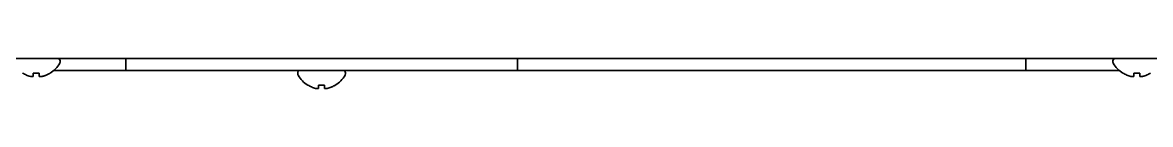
# Model space of a CAD drawing. Header units: inches. Extents: x 885 to 6823, y 710 to 5493.
# Drawn here: x 4693.5 to 4883.1, y 2298.8 to 2303.9 of the extents above; entities that cross this region are included whole.
import ezdxf

# ---------------------------------------------------------------- set-up
doc = ezdxf.new("R2010")
doc.units = ezdxf.units.IN
doc.layers.add('1', color=7, linetype='Continuous', true_color=0xffffff)

msp = doc.modelspace()

# ---------------------------------------------------------------- linework, layer by layer
at = {"layer": '1', "color": 7, "linetype": 'Continuous', "lineweight": 35}
for p, q in [((4415.79, 2303.86), (5071.99, 2303.86)), ((4415.79, 2303.86), (5071.99, 2303.86)), ((4710.83, 2303.86), (4710.83, 2301.86)), ((4776.67, 2303.86), (4776.67, 2301.86)), ((4862.17, 2303.86), (4862.17, 2301.86)), ((4699.79, 2303.26), (4699.79, 2303.46)), ((4876.79, 2303.46), (4876.79, 2303.26)), ((4693.49, 2301.38), (4693.49, 2301.41)), ((4698.09, 2301.41), (4698.09, 2301.38)), ((4702.83, 2301.86), (4698.74, 2301.86)), ((4710.83, 2301.86), (4702.83, 2301.86)), ((4713.83, 2301.86), (4710.83, 2301.86)), ((4773.67, 2301.86), (4713.83, 2301.86)), ((4739.75, 2301.46), (4739.75, 2301.26)), ((4747.75, 2301.26), (4747.75, 2301.46)), ((4776.67, 2301.86), (4773.67, 2301.86)), ((4784.67, 2301.86), (4776.67, 2301.86)), ((4854.17, 2301.86), (4784.67, 2301.86)), ((4862.17, 2301.86), (4854.17, 2301.86)), ((4865.17, 2301.86), (4862.17, 2301.86)), ((4877.84, 2301.86), (4865.17, 2301.86)), ((4878.49, 2301.38), (4878.49, 2301.41)), ((4883.09, 2301.41), (4883.09, 2301.38)), ((4741.45, 2299.38), (4741.45, 2299.41)), ((4746.05, 2299.41), (4746.05, 2299.38))]:
    msp.add_line(p, q, dxfattribs=at)
for centre, radius, start, end in [((4699.39, 2303.46), 0.4, 0, 90), ((4877.19, 2303.46), 0.4, 90, 180), ((4695.59, 2305.48), 4.8, 301.5837, 329.6988), ((4699.39, 2303.26), 0.4, 329.6988, 0), ((4877.19, 2303.26), 0.4, 180, 210.3012), ((4880.99, 2305.48), 4.8, 210.3012, 238.4186), ((4695.79, 2305.16), 3.78, 262.3959, 269.9965), ((4695.79, 2305.16), 3.78, 270.0035, 277.6041), ((4740.15, 2301.46), 0.4, 90, 180), ((4740.15, 2301.26), 0.4, 180, 210.3012), ((4743.95, 2303.48), 4.8, 210.3012, 238.4186), ((4743.55, 2303.48), 4.8, 301.5837, 329.6988), ((4747.35, 2301.46), 0.4, 0, 90), ((4747.35, 2301.26), 0.4, 329.6988, 0), ((4880.79, 2305.16), 3.78, 262.3959, 269.9965), ((4880.79, 2305.16), 3.78, 270.0035, 277.6041), ((4743.75, 2303.16), 3.78, 262.3959, 269.9965), ((4743.75, 2303.16), 3.78, 270.0035, 277.6041)]:
    msp.add_arc(centre, radius, start, end, dxfattribs=at)
for points in [[(4693.49, 2301.41), (4693.69, 2301.29), (4693.9, 2301.18), (4694.23, 2301.04), (4694.34, 2301), (4694.56, 2300.92), (4694.67, 2300.89), (4694.79, 2300.86)], [(4696.29, 2301.41), (4696.29, 2301.29), (4696.29, 2301.18), (4696.29, 2301.04), (4696.29, 2301), (4696.29, 2300.92), (4696.29, 2300.89), (4696.29, 2300.86)], [(4878.49, 2301.41), (4878.69, 2301.29), (4878.9, 2301.18), (4879.23, 2301.04), (4879.34, 2301), (4879.56, 2300.92), (4879.67, 2300.89), (4879.79, 2300.86)], [(4881.29, 2301.41), (4881.29, 2301.29), (4881.29, 2301.18), (4881.29, 2301.04), (4881.29, 2301), (4881.29, 2300.92), (4881.29, 2300.89), (4881.29, 2300.86)], [(4741.45, 2299.41), (4741.65, 2299.29), (4741.86, 2299.18), (4742.19, 2299.04), (4742.3, 2299), (4742.52, 2298.92), (4742.63, 2298.89), (4742.75, 2298.86)], [(4744.25, 2299.41), (4744.25, 2299.29), (4744.25, 2299.18), (4744.25, 2299.04), (4744.25, 2299), (4744.25, 2298.92), (4744.25, 2298.89), (4744.25, 2298.86)]]:
    msp.add_open_spline(points, degree=3, knots=[0, 0, 0, 0, 0.5, 0.5, 0.75, 0.75, 1, 1, 1, 1], dxfattribs=at)
for points in [[(4694.79, 2300.86), (4694.82, 2300.86), (4694.87, 2300.85), (4694.94, 2300.85), (4695.01, 2300.84), (4695.08, 2300.84), (4695.15, 2300.85), (4695.22, 2300.85), (4695.27, 2300.86), (4695.29, 2300.86)], [(4695.29, 2300.86), (4695.29, 2300.87), (4695.29, 2300.9), (4695.29, 2300.95), (4695.29, 2301.01), (4695.29, 2301.07), (4695.29, 2301.14), (4695.29, 2301.21), (4695.29, 2301.3), (4695.29, 2301.37), (4695.29, 2301.41)], [(4696.29, 2300.86), (4696.31, 2300.86), (4696.36, 2300.85), (4696.43, 2300.85), (4696.5, 2300.84), (4696.58, 2300.84), (4696.65, 2300.85), (4696.72, 2300.85), (4696.77, 2300.86), (4696.79, 2300.86)], [(4696.79, 2300.86), (4696.84, 2300.87), (4696.95, 2300.9), (4697.11, 2300.95), (4697.27, 2301.01), (4697.43, 2301.07), (4697.58, 2301.14), (4697.74, 2301.21), (4697.9, 2301.3), (4698.03, 2301.37), (4698.09, 2301.41)], [(4879.79, 2300.86), (4879.82, 2300.86), (4879.87, 2300.85), (4879.94, 2300.85), (4880.01, 2300.84), (4880.08, 2300.84), (4880.15, 2300.85), (4880.22, 2300.85), (4880.27, 2300.86), (4880.29, 2300.86)], [(4880.29, 2300.86), (4880.29, 2300.87), (4880.29, 2300.9), (4880.29, 2300.95), (4880.29, 2301.01), (4880.29, 2301.07), (4880.29, 2301.14), (4880.29, 2301.21), (4880.29, 2301.3), (4880.29, 2301.37), (4880.29, 2301.41)], [(4881.29, 2300.86), (4881.31, 2300.86), (4881.36, 2300.85), (4881.43, 2300.85), (4881.5, 2300.84), (4881.58, 2300.84), (4881.65, 2300.85), (4881.72, 2300.85), (4881.77, 2300.86), (4881.79, 2300.86)], [(4881.79, 2300.86), (4881.84, 2300.87), (4881.95, 2300.9), (4882.11, 2300.95), (4882.27, 2301.01), (4882.43, 2301.07), (4882.58, 2301.14), (4882.74, 2301.21), (4882.9, 2301.3), (4883.03, 2301.37), (4883.09, 2301.41)], [(4742.75, 2298.86), (4742.78, 2298.86), (4742.83, 2298.85), (4742.9, 2298.85), (4742.97, 2298.84), (4743.04, 2298.84), (4743.11, 2298.85), (4743.18, 2298.85), (4743.23, 2298.86), (4743.25, 2298.86)], [(4743.25, 2298.86), (4743.25, 2298.87), (4743.25, 2298.9), (4743.25, 2298.95), (4743.25, 2299.01), (4743.25, 2299.07), (4743.25, 2299.14), (4743.25, 2299.21), (4743.25, 2299.3), (4743.25, 2299.37), (4743.25, 2299.41)], [(4744.25, 2298.86), (4744.27, 2298.86), (4744.32, 2298.85), (4744.39, 2298.85), (4744.46, 2298.84), (4744.54, 2298.84), (4744.61, 2298.85), (4744.68, 2298.85), (4744.73, 2298.86), (4744.75, 2298.86)], [(4744.75, 2298.86), (4744.8, 2298.87), (4744.91, 2298.9), (4745.07, 2298.95), (4745.23, 2299.01), (4745.39, 2299.07), (4745.54, 2299.14), (4745.7, 2299.21), (4745.86, 2299.3), (4745.99, 2299.37), (4746.05, 2299.41)]]:
    msp.add_open_spline(points, degree=3, dxfattribs=at)

doc.saveas('drawing.dxf')
